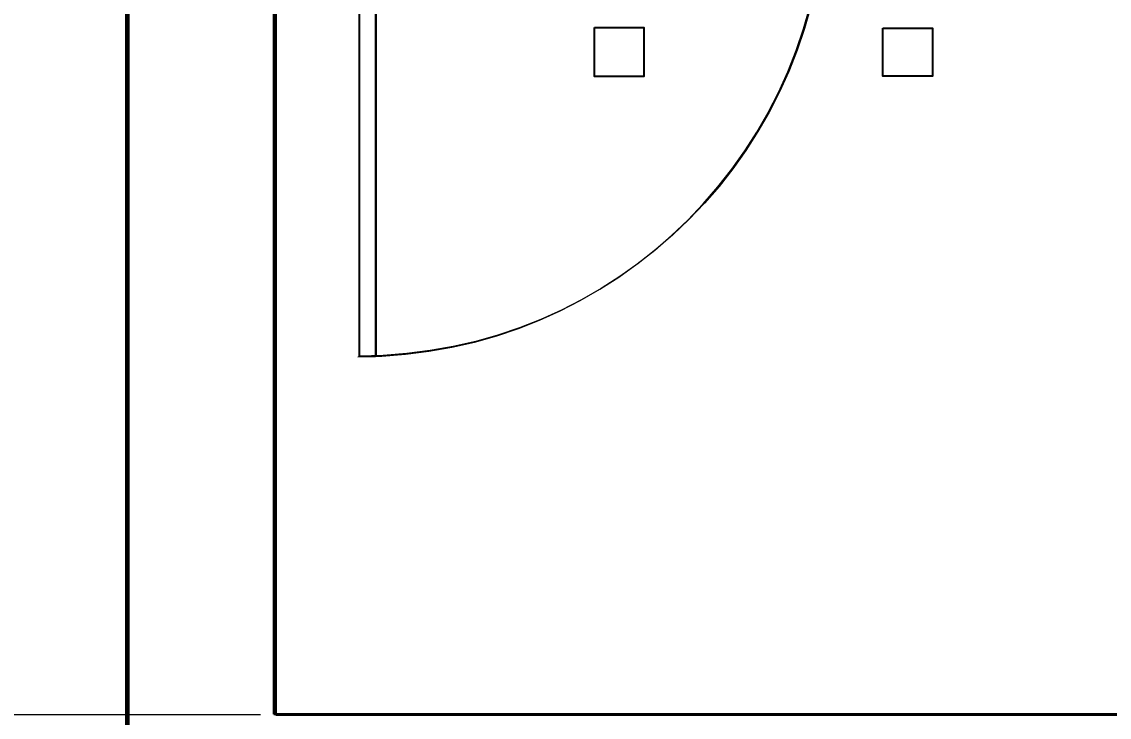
# Model space of a CAD drawing. Header units: millimetres. Extents: x -10178924 to 11692288, y -947381 to 58396.
# Drawn here: x 765910 to 768125, y -794543 to -793126 of the extents above; entities that cross this region are included whole.
import ezdxf

# ---------------------------------------------------------------- set-up
doc = ezdxf.new("R2010")
doc.units = ezdxf.units.MM
doc.linetypes.add('HIDDEN', pattern=[9.525, 6.35, -3.175])
doc.layers.add('PDF _АР_Двери', color=7, linetype='Continuous', true_color=0x545454)
doc.layers.add('PDF _Лестницы _ крыльца.1', color=7, linetype='Continuous')
doc.layers.add('Лестницы _ крыльца.1', color=7, linetype='Continuous')
for name, color, linetype, lineweight in [('АР_Двери', 250, 'Continuous', 9), ('Двери', 7, 'Continuous', 9), ('Основная ГКЛ', 250, 'Continuous', 9), ('Размеры клад.', 7, 'Continuous', 0)]:
    doc.layers.add(name, color=color, linetype=linetype, lineweight=lineweight)
doc.styles.add('GOST 2.304_new', font='isocpeui.ttf')
doc.dimstyles.new('SPDS 1_50', dxfattribs={"dimscale": 50, "dimtxt": 2.5, "dimasz": 1.77, "dimexe": 1.25, "dimexo": 0.625, "dimtad": 1, "dimdec": 0, "dimrnd": 0.001, "dimtxsty": 'GOST 2.304_new', "dimblk": 'ARCHTICK', "dimcen": 2.5, "dimdle": 2, "dimclrt": 256, "dimadec": 0, "dimazin": 2, "dimtfac": 0.75, "dimtdec": 0, "dimtmove": 1, "dimatfit": 3, "dimfxl": 1, "dimtolj": 1, "dimlwd": 9, "dimlwe": 9, "dimarcsym": 0})

# ---------------------------------------------------------------- blocks, each defined once
blk = doc.blocks.new('*U2217')
at = {"layer": 'АР_Двери'}
for points in [[(-999.4, 0), (-1049.4, 0), (-1049.4, 125), (-999.4, 125)], [(-50, 0), (0, 0), (0, 125), (-50, 125)], [(-50, -949.4), (-85, -949.4), (-85, 0), (-50, 0)]]:
    blk.add_lwpolyline(points, close=True, dxfattribs=at)
blk.add_arc((-50, 0), 949.4, 180, 270, dxfattribs=at)
at = {"layer": 'Основная ГКЛ', "linetype": 'HIDDEN', "ltscale": 5}
for p, q in [((-1059.4, 125), (-1059.4, 0)), ((10, 0), (10, 125))]:
    blk.add_line(p, q, dxfattribs=at)
blk = doc.blocks.new('_ArchTick')
at = {"color": 0, "linetype": 'ByBlock', "const_width": 0.15}
blk.add_lwpolyline([(-0.5, -0.5), (0.5, 0.5)], dxfattribs=at)
blk = doc.blocks.new('*D2623')
at = {"layer": 'Defpoints', "color": 0, "ltscale": 100, "transparency": 16777216}
for p in [(44069.1, -13746.9), (43769.1, -14046.9), (44069.1, -14456.1)]:
    blk.add_point(p, dxfattribs=at)
at = {"layer": 'Размеры клад.', "color": 0, "lineweight": 9, "ltscale": 100, "transparency": 16777216}
for p, q in [((44069.1, -13778.2), (44069.1, -14518.6)), ((43769.1, -14078.2), (43769.1, -14518.6)), ((43669.1, -14456.1), (44169.1, -14456.1))]:
    blk.add_line(p, q, dxfattribs=at)
at = {"layer": 'Размеры клад.', "color": 0, "lineweight": 9, "ltscale": 100, "transparency": 16777216, "xscale": 88.5, "yscale": 88.5, "zscale": 88.5, "rotation": 180}
blk.add_blockref('_ArchTick', (43769.1, -14456.1), dxfattribs=at)
at = {"layer": 'Размеры клад.', "color": 0, "lineweight": 9, "ltscale": 100, "transparency": 16777216, "xscale": 88.5, "yscale": 88.5, "zscale": 88.5}
blk.add_blockref('_ArchTick', (44069.1, -14456.1), dxfattribs=at)
at = {"layer": 'Размеры клад.', "ltscale": 100, "transparency": 16777216, "insert": (43919.1, -14362.4), "char_height": 125, "attachment_point": 5, "style": 'GOST 2.304_new'}
blk.add_mtext('\\A1;300', dxfattribs=at)
blk = doc.blocks.new('*D2624')
at = {"layer": 'Defpoints', "color": 0, "ltscale": 100, "transparency": 16777216}
for p in [(44069.1, -13746.9), (49709.1, -13746.9), (49709.1, -14456.1)]:
    blk.add_point(p, dxfattribs=at)
at = {"layer": 'Размеры клад.', "color": 0, "lineweight": 9, "ltscale": 100, "transparency": 16777216}
for p, q in [((44069.1, -13778.2), (44069.1, -14518.6)), ((49709.1, -13778.2), (49709.1, -14518.6)), ((43969.1, -14456.1), (49809.1, -14456.1))]:
    blk.add_line(p, q, dxfattribs=at)
at = {"layer": 'Размеры клад.', "color": 0, "lineweight": 9, "ltscale": 100, "transparency": 16777216, "xscale": 88.5, "yscale": 88.5, "zscale": 88.5, "rotation": 180}
blk.add_blockref('_ArchTick', (44069.1, -14456.1), dxfattribs=at)
at = {"layer": 'Размеры клад.', "color": 0, "lineweight": 9, "ltscale": 100, "transparency": 16777216, "xscale": 88.5, "yscale": 88.5, "zscale": 88.5}
blk.add_blockref('_ArchTick', (49709.1, -14456.1), dxfattribs=at)
at = {"layer": 'Размеры клад.', "ltscale": 100, "transparency": 16777216, "insert": (46889.1, -14362.4), "char_height": 125, "attachment_point": 5, "style": 'GOST 2.304_new'}
blk.add_mtext('\\A1;5640', dxfattribs=at)
blk = doc.blocks.new('*D2627')
at = {"layer": 'Defpoints', "color": 0, "ltscale": 100, "transparency": 16777216}
for p in [(43769.1, -12206.9), (43109.1, -14046.9), (43769.1, -14046.9)]:
    blk.add_point(p, dxfattribs=at)
at = {"layer": 'Размеры клад.', "color": 0, "lineweight": 9, "ltscale": 100, "transparency": 16777216}
for p, q in [((43109.1, -12106.9), (43109.1, -14146.9)), ((43737.8, -12206.9), (43046.6, -12206.9)), ((43737.8, -14046.9), (43046.6, -14046.9))]:
    blk.add_line(p, q, dxfattribs=at)
at = {"layer": 'Размеры клад.', "color": 0, "lineweight": 9, "ltscale": 100, "transparency": 16777216, "xscale": 88.5, "yscale": 88.5, "zscale": 88.5}
for p, rotation in [((43109.1, -12206.9), 90), ((43109.1, -14046.9), 270)]:
    blk.add_blockref('_ArchTick', p, dxfattribs=dict(at, rotation=rotation))
at = {"layer": 'Размеры клад.', "ltscale": 100, "transparency": 16777216, "insert": (43015.3, -13126.9), "char_height": 125, "attachment_point": 5, "rotation": 90, "style": 'GOST 2.304_new'}
blk.add_mtext('\\A1;1840', dxfattribs=at)
blk = doc.blocks.new('*D2628')
at = {"layer": 'Defpoints', "color": 0, "ltscale": 100, "transparency": 16777216}
for p in [(43665, -12206.9), (43415.9, -13746.9), (44069.1, -13746.9)]:
    blk.add_point(p, dxfattribs=at)
at = {"layer": 'Размеры клад.', "color": 0, "lineweight": 9, "ltscale": 100, "transparency": 16777216}
for p, q in [((43415.9, -12106.9), (43415.9, -13846.9)), ((43633.8, -12206.9), (43353.4, -12206.9)), ((44037.8, -13746.9), (43353.4, -13746.9))]:
    blk.add_line(p, q, dxfattribs=at)
at = {"layer": 'Размеры клад.', "color": 0, "lineweight": 9, "ltscale": 100, "transparency": 16777216, "xscale": 88.5, "yscale": 88.5, "zscale": 88.5}
for p, rotation in [((43415.9, -12206.9), 90), ((43415.9, -13746.9), 270)]:
    blk.add_blockref('_ArchTick', p, dxfattribs=dict(at, rotation=rotation))
at = {"layer": 'Размеры клад.', "ltscale": 100, "transparency": 16777216, "insert": (43322.2, -12976.9), "char_height": 125, "attachment_point": 5, "rotation": 90, "style": 'GOST 2.304_new'}
blk.add_mtext('\\A1;1540', dxfattribs=at)
blk = doc.blocks.new('*D2629')
at = {"layer": 'Defpoints', "color": 0, "ltscale": 100, "transparency": 16777216}
for p in [(44069.1, -13746.9), (43415.9, -14046.9), (43699.1, -14046.9)]:
    blk.add_point(p, dxfattribs=at)
at = {"layer": 'Размеры клад.', "color": 0, "lineweight": 9, "ltscale": 100, "transparency": 16777216}
for p, q in [((43415.9, -13646.9), (43415.9, -14146.9)), ((44037.8, -13746.9), (43353.4, -13746.9)), ((43667.9, -14046.9), (43353.4, -14046.9))]:
    blk.add_line(p, q, dxfattribs=at)
at = {"layer": 'Размеры клад.', "color": 0, "lineweight": 9, "ltscale": 100, "transparency": 16777216, "xscale": 88.5, "yscale": 88.5, "zscale": 88.5}
for p, rotation in [((43415.9, -13746.9), 90), ((43415.9, -14046.9), 270)]:
    blk.add_blockref('_ArchTick', p, dxfattribs=dict(at, rotation=rotation))
at = {"layer": 'Размеры клад.', "ltscale": 100, "transparency": 16777216, "insert": (43322.2, -13896.9), "char_height": 125, "attachment_point": 5, "rotation": 90, "style": 'GOST 2.304_new'}
blk.add_mtext('\\A1;300', dxfattribs=at)
blk = doc.blocks.new('A$C5282721b')
at = {"layer": 'Лестницы _ крыльца.1', "color": 18, "lineweight": 30, "true_color": 0x000000, "transparency": 33554687}
blk.add_line((53009.092, -13746.906), (44069.092, -13746.906), dxfattribs=at)
at = {"layer": 'Лестницы _ крыльца.1', "color": 18, "lineweight": 30, "true_color": 0x000000, "transparency": 33554687, "flags": 128}
blk.add_lwpolyline([(53144.433, -14046.906), (43769.092, -14046.906), (43769.092, -12206.906), (44069.092, -12206.906), (44069.092, -13746.906)], dxfattribs=at)
at = {"layer": 'Лестницы _ крыльца.1', "color": 18, "true_color": 0x000000, "transparency": 33554687}
blk.add_lwpolyline([(44718.631, -12346.906), (44818.631, -12346.906), (44818.631, -12446.906), (44718.631, -12446.906)], close=True, dxfattribs=at)
at = {"layer": 'Двери', "color": 18, "linetype": 'Continuous', "ltscale": 2, "true_color": 0x000000, "transparency": 33554687, "xscale": -1, "rotation": 359.9999999985521}
blk.add_blockref('*U2217', (44189.391, -12066.906), dxfattribs=at)
at = {"layer": 'Размеры клад.', "color": 18, "ltscale": 100, "true_color": 0x000000, "transparency": 33554687}
for base, p1, p2, picture, middle in [((43109.081, -14046.906), (43769.092, -12206.906), (43769.092, -14046.906), '*D2627', (43015.331, -13126.906)), ((43415.933, -13746.906), (43665.044, -12206.906), (44069.092, -13746.906), '*D2628', (43322.183, -12976.906))]:
    dim = blk.add_linear_dim(base=base, p1=p1, p2=p2, angle=90, dimstyle='SPDS 1_50', dxfattribs=at)
    dim.commit()
    dim.dimension.update_dxf_attribs({"geometry": picture, "text_midpoint": middle})
dim = blk.add_linear_dim(base=(43415.933, -14046.906), p1=(44069.092, -13746.906), p2=(43699.136, -14046.906), angle=90, dimstyle='SPDS 1_50', dxfattribs=at)
dim.commit()
dim.dimension.update_dxf_attribs({"geometry": '*D2629', "text_midpoint": (43415.933, -13896.906), "dimtype": 128})
dim = blk.add_linear_dim(base=(44069.092, -14456.119), p1=(43769.092, -14046.906), p2=(44069.092, -13746.906), dimstyle='SPDS 1_50', dxfattribs=at)
dim.commit()
dim.dimension.update_dxf_attribs({"geometry": '*D2623', "text_midpoint": (43919.092, -14456.119), "dimtype": 128})
dim = blk.add_linear_dim(base=(49709.092, -14456.119), p1=(44069.092, -13746.906), p2=(49709.092, -13746.906), dimstyle='SPDS 1_50', dxfattribs=at)
dim.commit()
dim.dimension.update_dxf_attribs({"geometry": '*D2624', "text_midpoint": (46889.092, -14362.369)})

msp = doc.modelspace()

# ---------------------------------------------------------------- linework, layer by layer
at = {"layer": 'PDF _АР_Двери', "lineweight": 9}
msp.add_lwpolyline([(766597.2, -793808), (766631.1, -793808), (766631.1, -792859.8), (766597.2, -792859.8)], close=True, dxfattribs=at)
msp.add_arc((766595.1, -792857.7), 950.4, 270, 360, dxfattribs=at)
at = {"layer": 'PDF _Лестницы _ крыльца.1', "lineweight": 30}
for points in [[(775500, -794836.7), (766123.4, -794836.7), (766123.4, -792999.5), (766424, -792999.5), (766424, -794536.2)], [(775364.5, -794536.2), (766424, -794536.2)]]:
    msp.add_lwpolyline(points, dxfattribs=at)
at = {"layer": 'PDF _Лестницы _ крыльца.1', "lineweight": 25}
msp.add_lwpolyline([(767664, -793139.2), (767765.6, -793139.2), (767765.6, -793236.5), (767664, -793236.5)], close=True, dxfattribs=at)

# ---------------------------------------------------------------- block references
msp.add_blockref('A$C5282721b', (722358.6, -780790.4))

doc.saveas('drawing.dxf')
